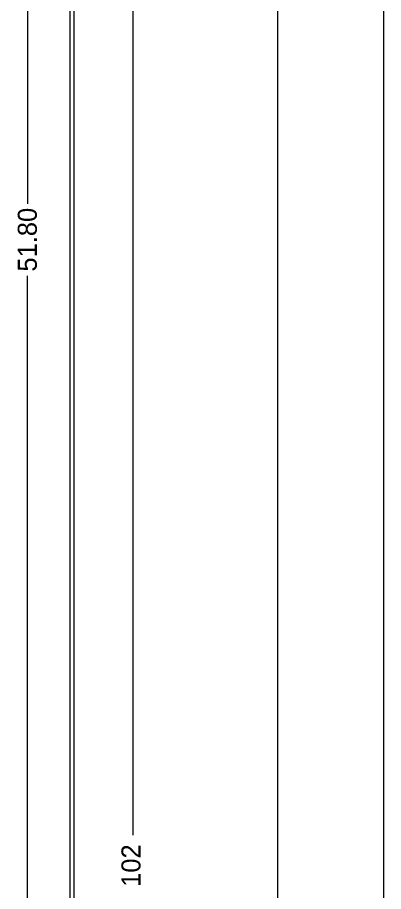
# Model space of a CAD drawing. Header units: millimetres. Extents: x 1972 to 5740, y 370 to 952.
# Drawn here: x 2760.24 to 2763.69, y 574.42 to 582.67 of the extents above; entities that cross this region are included whole.
import ezdxf

# ---------------------------------------------------------------- set-up
doc = ezdxf.new("R2010")
doc.units = ezdxf.units.MM
doc.header["$LTSCALE"] = 15
doc.layers.add('COTAS', color=5, linetype='Continuous', lineweight=20)
doc.layers.add('SOMBRAS', color=95, linetype='Continuous', lineweight=18)

msp = doc.modelspace()

# ---------------------------------------------------------------- linework, layer by layer
at = {"layer": 'COTAS'}
for p, q in [((2763.69459, 589.04634), (2763.69459, 527.64292)), ((2762.69459, 588.04634), (2762.69459, 528.64292))]:
    msp.add_line(p, q, dxfattribs=at)
at = {"layer": 'SOMBRAS', "linetype": 'Continuous', "ltscale": 0.001}
for p, q in [((2760.33402, 587.04634), (2760.33402, 580.91091)), ((2760.77246, 587.04634), (2760.77246, 561.54634)), ((2761.32978, 587.04634), (2761.32978, 574.94923)), ((2760.33402, 574.09634), (2760.33402, 580.23177))]:
    msp.add_line(p, q, dxfattribs=at)
msp.add_lwpolyline([(2760.73496, 587.00884), (2760.73496, 574.34634)], dxfattribs=at)

# ---------------------------------------------------------------- texts
at = {"layer": 'SOMBRAS', "linetype": 'Continuous', "ltscale": 0.001, "char_height": 0.18, "attachment_point": 5, "rotation": 90}
for s, insert in [('51.80', (2760.33402, 580.57134)), ('102', (2761.31234, 574.66208))]:
    msp.add_mtext(s, dxfattribs=dict(at, insert=insert))

doc.saveas('drawing.dxf')
